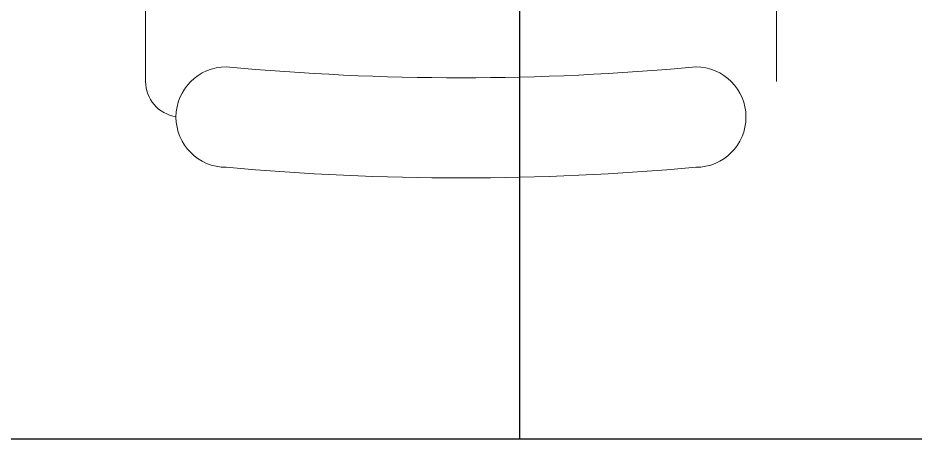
# Model space of a CAD drawing. Header units: inches. Extents: x -12418 to 57169, y -29325 to 19878.
# Drawn here: x 47649 to 48276, y 5603 to 5897 of the extents above; entities that cross this region are included whole.
import ezdxf

# ---------------------------------------------------------------- set-up
doc = ezdxf.new("R2010")
doc.units = ezdxf.units.IN
doc.header["$LTSCALE"] = 25
doc.header["$MEASUREMENT"] = 0
doc.layers.get('0').update_dxf_attribs({"color": 8})
doc.layers.add('00-Ground Floor$0$False Ceiling', color=251, linetype='Continuous')
doc.layers.add('00-Ground Floor$0$LOADING', color=253, linetype='Continuous', lineweight=5)
doc.layers.add('00-Ground Floor$0$Walls', color=251, linetype='Continuous', lineweight=5)

# ---------------------------------------------------------------- blocks, each defined once
blk = doc.blocks.new('00-Ground Floor$0$GF21018-P')
at = {"color": 0}
for p, q in [((-0.2207, 0.47563), (-0.2207, 0.0675)), ((0.22049, 0.47563), (0.22049, 0.0675))]:
    blk.add_line(p, q, dxfattribs=at)
for centre, radius, start, end in [((-0.16429, 0.0425), 0.03511, 90, 270), ((0, 1.84674), 1.77674, 264.69456, 275.30527), ((0.16409, 0.0425), 0.03511, 270, 90), ((-0.1957, 0.0675), 0.025, 180, 261.47208), ((0, 1.83136), 1.83136, 264.85322, 275.14698)]:
    blk.add_arc(centre, radius, start, end, dxfattribs=at)
blk = doc.blocks.new('00-Ground Floor$0$A$Ce9e1c4c3')
at = {"layer": '00-Ground Floor$0$False Ceiling', "color": 254, "linetype": 'Continuous'}
blk.add_line((-52000, 5602.57), (-52000, 8572.57), dxfattribs=at)
at = {"layer": '00-Ground Floor$0$False Ceiling', "color": 254}
blk.add_line((-51182.07, 5602.57, 0), (-53702.07, 5602.57, 0), dxfattribs=at)
blk = doc.blocks.new('00-Ground Floor')
at = {"layer": '00-Ground Floor$0$Walls'}
blk.add_line((46297.93, 5602.57, 0), (48817.93, 5602.57, 0), dxfattribs=at)
blk.add_line((46297.93, 5602.57, 0), (48817.93, 5602.57, 0), dxfattribs=at)
at = {"layer": '00-Ground Floor$0$False Ceiling', "color": 254}
blk.add_blockref('00-Ground Floor$0$A$Ce9e1c4c3', (100000, 0), dxfattribs=at)
at = {"layer": '00-Ground Floor$0$LOADING', "xscale": 1000, "yscale": 1000, "zscale": 1000, "rotation": 359.9999999991881}
blk.add_blockref('00-Ground Floor$0$GF21018-P', (47959, 5785.23, 0.01), dxfattribs=at)

msp = doc.modelspace()

# ---------------------------------------------------------------- block references
msp.add_blockref('00-Ground Floor', (0, 0))

doc.saveas('drawing.dxf')
